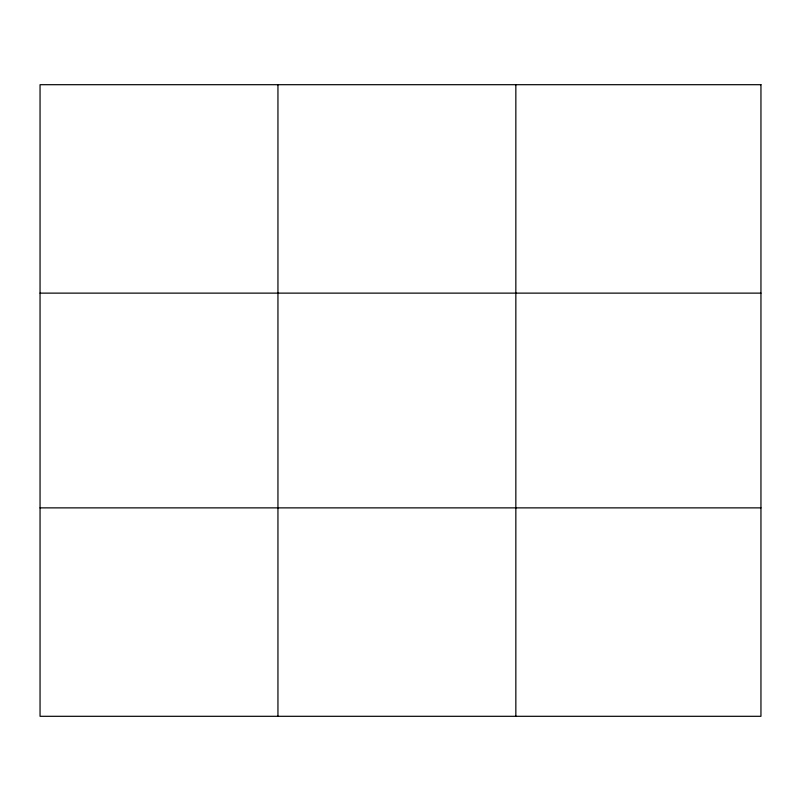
<?xml version="1.0" encoding="UTF-8"?>
<svg xmlns="http://www.w3.org/2000/svg" width="801" height="801" viewBox="0 0 801 801"><rect width="100%" height="100%" fill="white"/><g stroke="black" fill="none" stroke-linecap="round" stroke-linejoin="round"><path stroke-width="1.2" d="M277.947 716.304L277.947 84.696M515.844 716.304L515.844 84.696M40.05 293.126L760.95 293.126M40.05 507.874L760.95 507.874M760.95 84.696L760.95 716.304L40.05 716.304L40.05 84.696L760.95 84.696"/></g></svg>
